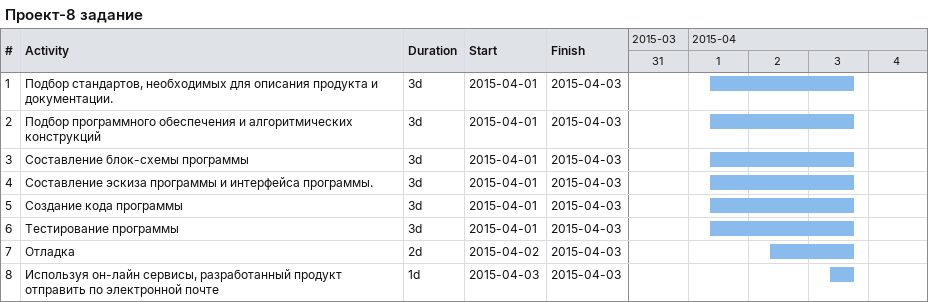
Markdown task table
Проект-8 задание

| ID | Task | Duration | Start | Finish |
|---|---|---|---|---|
| 1 | Подбор стандартов, необходимых для описания продукта и документации. | 3d | 2015-04-01 | 2015-04-03 |
| 2 | Подбор программного обеспечения и алгоритмических конструкций | 3d | 2015-04-01 | 2015-04-03 |
| 3 | Составление блок-схемы программы | 3d | 2015-04-01 | 2015-04-03 |
| 4 | Составление эскиза программы и интерфейса программы. | 3d | 2015-04-01 | 2015-04-03 |
| 5 | Создание кода программы | 3d | 2015-04-01 | 2015-04-03 |
| 6 | Тестирование программы | 3d | 2015-04-01 | 2015-04-03 |
| 7 | Отладка | 2d | 2015-04-02 | 2015-04-03 |
| 8 | Используя он-лайн сервисы, разработанный продукт отправить по электронной почте | 1d | 2015-04-03 | 2015-04-03 |
